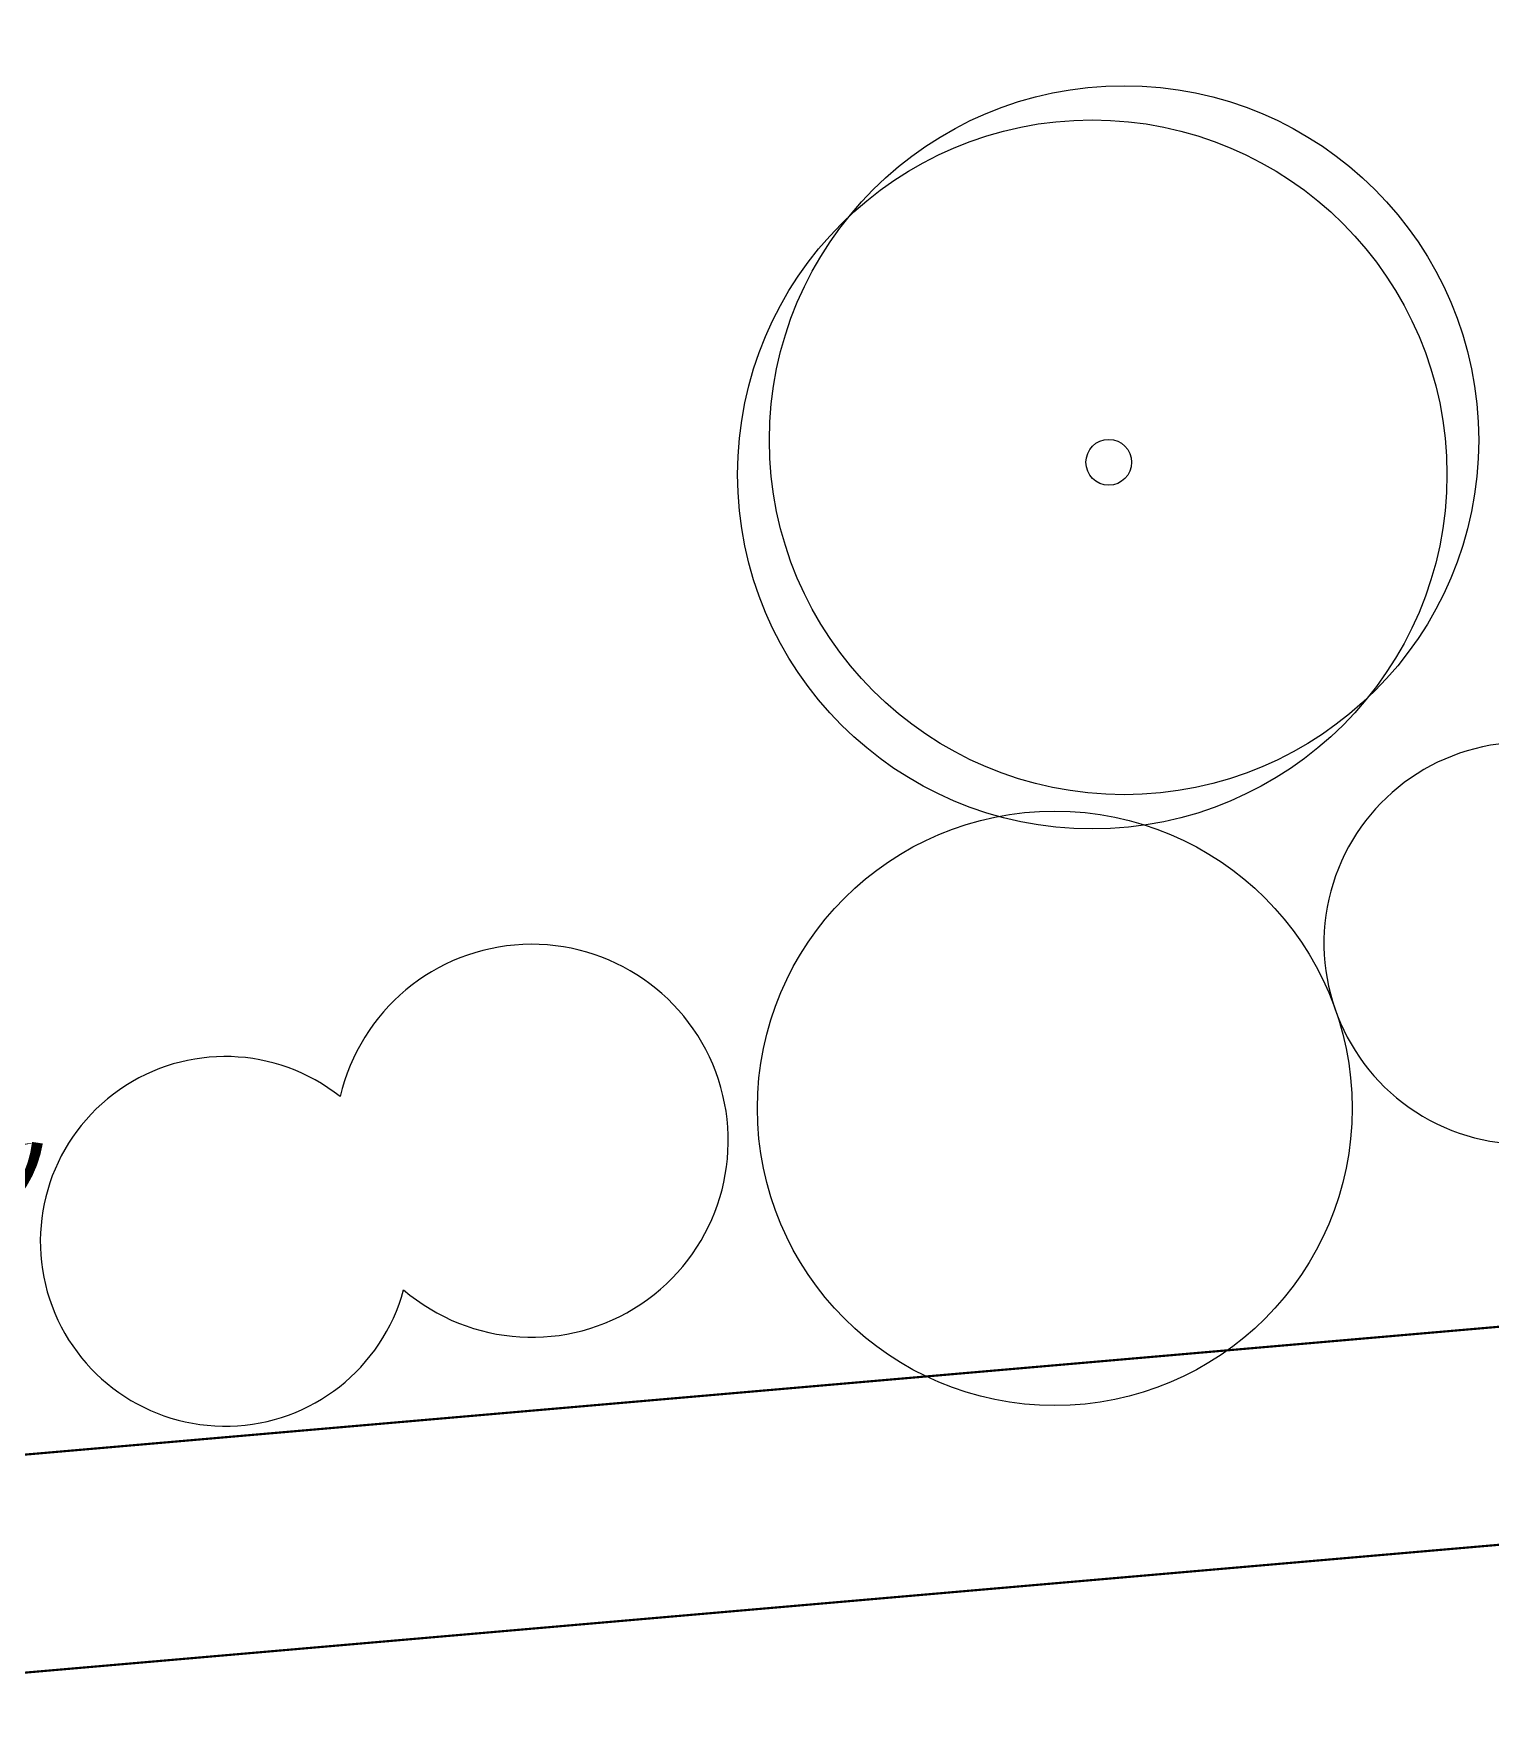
# Model space of a CAD drawing. Header units: metres. Extents: x -183 to 1639, y -350 to 198.
# Drawn here: x 628.81 to 635.51, y -305.03 to -297.32 of the extents above; entities that cross this region are included whole.
import ezdxf

# ---------------------------------------------------------------- set-up
doc = ezdxf.new("R2010")
doc.units = ezdxf.units.M
doc.header["$MEASUREMENT"] = 0
doc.layers.add('PODL0$0$HSV_POD', color=7, linetype='Continuous')
doc.layers.add('zariz.predmety', color=203, linetype='Continuous')

msp = doc.modelspace()

# ---------------------------------------------------------------- linework, layer by layer
at = {"linetype": 'Continuous', "lineweight": 0, "flags": 128}
msp.add_lwpolyline([(611.6905, -279.3543), (649.76, -279.3543), (649.7477, -296.3578, -0.388879), (644.0789, -302.5353), (618.3761, -304.7653), (611.5777, -291.8988)], format="xyb", close=True, dxfattribs=at)
at = {"layer": 'PODL0$0$HSV_POD', "const_width": 0.01}
for points in [[(626.8377, -304.0312), (644.0789, -302.5353)], [(626.9242, -305.0274), (644.1653, -303.5316)]]:
    msp.add_lwpolyline(points, dxfattribs=at)
at = {"layer": 'zariz.predmety', "color": 253, "linetype": 'Continuous', "ltscale": 0.001}
msp.add_lwpolyline([(628.8271, -302.4277, 0, 0, 0.520567), (628.8271, -302.4277, 0, 0.05, 0.520567), (628.5462, -302.8543, 0, 0.05, 0.520567), (628.5146, -302.8523, 0, 0.05, 0.520567), (628.0664, -302.8114, 0, 0.05, 0.520567), (628.8271, -302.4277, 0.05, 0.05, 0)], format="xyseb", close=True, dxfattribs=at)
for centre, radius in [((633.8283, -299.1934), 1.6322), ((633.6818, -299.3509), 1.6322), ((633.7579, -299.2951), 0.1053), ((633.5092, -302.2693), 1.3687)]:
    msp.add_circle(centre, radius, dxfattribs=at)
for centre, radius, start, end in [((635.6732, -301.5094), 0.9249, 25.4159, 313.79504), ((631.1019, -302.4188), 0.9045, 229.32101, 167.01379), ((629.6912, -302.8818), 0.8509, 51.53095, 344.80385)]:
    msp.add_arc(centre, radius, start, end, dxfattribs=at)

doc.saveas('drawing.dxf')
